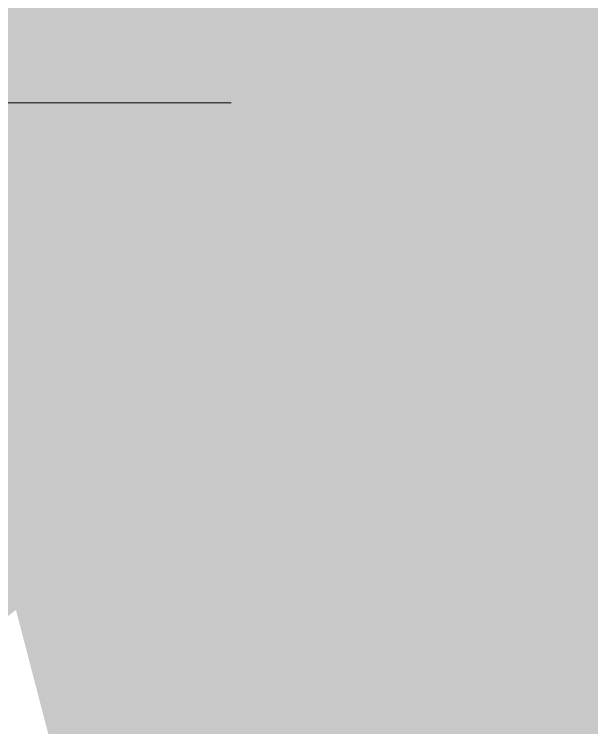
# Model space of a CAD drawing. Header units: inches. Extents: x -26493 to -10162, y -132 to 713.
# Drawn here: x -24982.829 to -24982.5978, y 284.9376 to 285.2229 of the extents above; entities that cross this region are included whole.
import ezdxf

# ---------------------------------------------------------------- set-up
doc = ezdxf.new("R2010")
doc.units = ezdxf.units.IN
doc.header["$MEASUREMENT"] = 0
doc.layers.add('Q-SPCQ', color=91, linetype='Continuous', lineweight=9)

# ---------------------------------------------------------------- blocks, each defined once
blk = doc.blocks.new('Basketball_Backstop-Performance_Sports_Systems-3103-Ceiling_Hung - 27_-0_ to 27_-11 7_8_-706978-Section 13')
at = {"layer": 'Q-SPCQ'}
h = blk.add_hatch(color=256, dxfattribs=at)
h.paths.add_polyline_path([(-24982.61166, 286.69581), (-24982.61166, 286.9375), (-24982.73666, 286.9375)], flags=0)
h.paths.add_polyline_path([(-24982.61166, 284.74391), (-24982.61166, 286.69581), (-24982.85314, 286.9375), (-24982.85947, 284.96115), (-24982.8283, 284.98465), (-24982.76938, 284.75876)], flags=0)
h = blk.add_hatch(color=256, dxfattribs=at)
h.paths.add_polyline_path([(-24982.61166, 286.69581), (-24982.54696, 286.9375), (-24982.61166, 286.9375)], flags=0)
h.paths.add_polyline_path([(-24982.61166, 284.74391), (-24982.38702, 284.8719), (-24982.36182, 285.05444), (-24982.42515, 285.20658), (-24982.38534, 285.70964), (-24982.41119, 285.90187), (-24982.39515, 286.9375), (-24982.43488, 286.9375), (-24982.61166, 286.69581), (-24982.61166, 284.96115)], flags=0)
blk.add_line((-24986.61166, 285.1875), (-24982.74214, 285.1875), dxfattribs=at)

msp = doc.modelspace()

# ---------------------------------------------------------------- block references
at = {"layer": 'Q-SPCQ'}
msp.add_blockref('Basketball_Backstop-Performance_Sports_Systems-3103-Ceiling_Hung - 27_-0_ to 27_-11 7_8_-706978-Section 13', (0, 0), dxfattribs=at)

doc.saveas('drawing.dxf')
